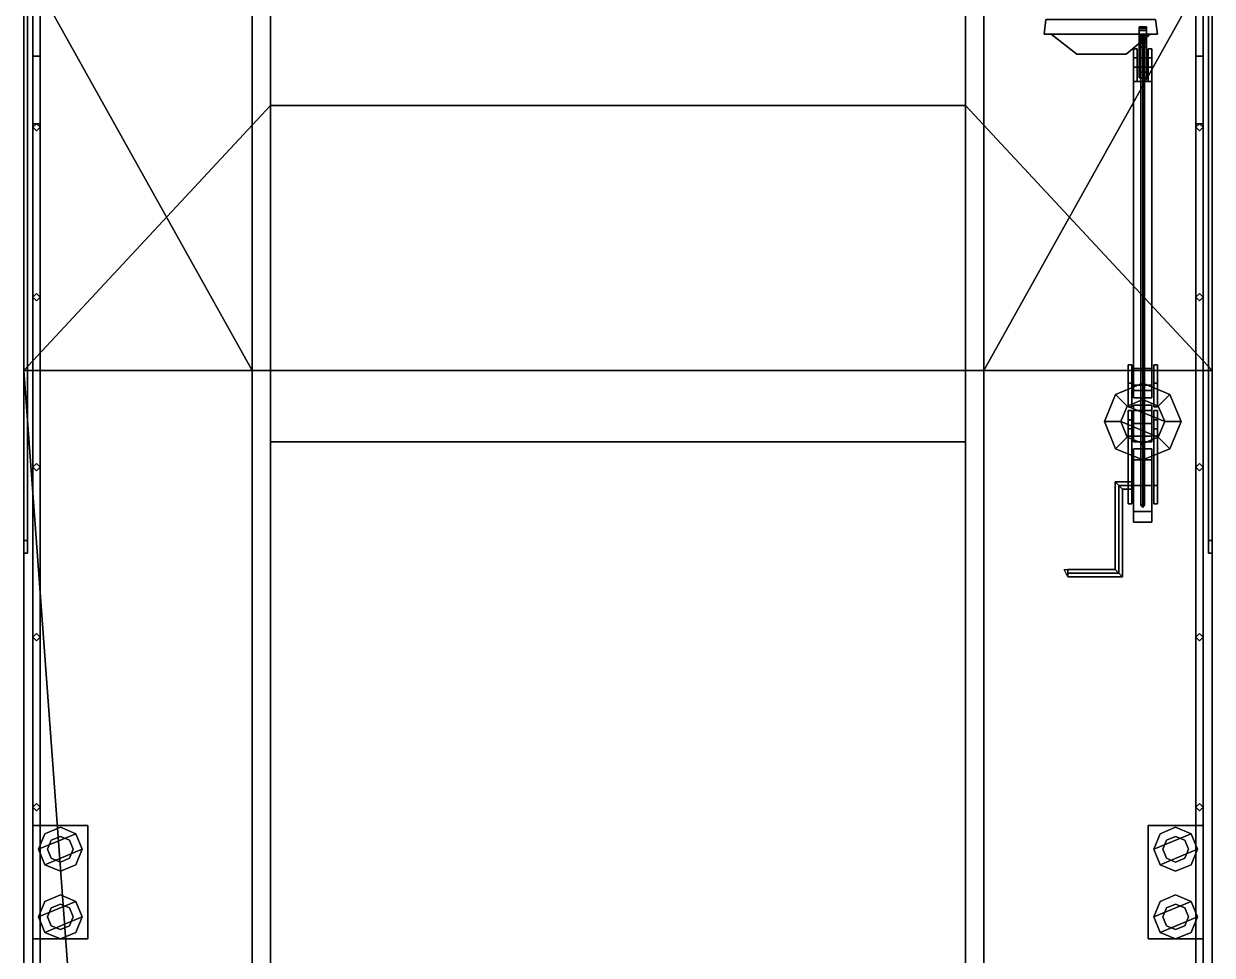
# Model space of a CAD drawing. Header units: millimetres. Extents: x -3.3 to 3.3, y -23.5 to 37.3.
# Drawn here: x -3.25 to 3.25, y 15.81 to 20.91 of the extents above; entities that cross this region are included whole.
import ezdxf

# ---------------------------------------------------------------- set-up
doc = ezdxf.new("R2010")
doc.units = ezdxf.units.MM
doc.layers.add('railings', color=6, linetype='Continuous')
doc.layers.add('ramp', color=3, linetype='Continuous')

msp = doc.modelspace()

# ---------------------------------------------------------------- linework, layer by layer
for points in [[(-2.8621, 23.36, 2.17), (-3.25, 21.25, 2.17), (-2, 19.01, 2.17), (-2, 23.48, 2.17)], [(2, 23.48, 2.17), (2, 19.01, 2.17), (3.25, 21.25, 2.17), (2.8621, 23.36, 2.17)], [(-3.25, 21.25, 0.49), (-3.25, 19.01), (-3.25, 19.01, 2.17), (-3.25, 21.25, 2.17)], [(-1.9, 21.25, 0.49), (-1.9, 20.46, 0.3172), (-3.25, 19.01), (-3.25, 21.25, 0.49)], [(-3.25, 21.25, 2.17), (-3.25, 19.01, 2.17), (-2, 19.01, 2.17)], [(-3.25, 21.25, 2.17), (-3.25, 18.01, 2.17), (-3.25, 18.01, 2.3), (-3.25, 21.25, 2.59)], [(-3.25, 21.25, 2.59), (-3.25, 18.01, 2.3), (-3.25, 18.08, 2.38), (-3.25, 21.25, 2.59)], [(-3.25, 21.25, 2.59), (-3.25, 18.08, 2.38), (-3.23, 18.08, 2.38), (-3.23, 21.25, 2.59)], [(-3.23, 18.01, 2.3), (-3.23, 18.01, 2.17), (-3.23, 21.25, 2.17), (-3.23, 21.25, 2.59)], [(-3.23, 18.08, 2.38), (-3.23, 18.01, 2.3), (-3.23, 21.25, 2.59)], [(3.25, 21.25, 0.49), (3.25, 19.01), (1.9, 20.46, 0.3172), (1.9, 21.25, 0.49)], [(2, 19.01, 2.17), (2, 19.01, 2.17), (3.25, 19.01, 2.17), (3.25, 21.25, 2.17)], [(3.23, 21.25, 2.59), (3.23, 18.01, 2.3), (3.23, 18.08, 2.38), (3.23, 21.25, 2.59)], [(3.23, 21.25, 2.59), (3.23, 18.08, 2.38), (3.25, 18.08, 2.38), (3.25, 21.25, 2.59)], [(3.23, 21.25, 2.17), (3.23, 18.01, 2.17), (3.23, 18.01, 2.3), (3.23, 21.25, 2.59)], [(3.25, 19.01, 2.17), (3.25, 19.01), (3.25, 21.25, 0.49), (3.25, 21.25, 2.17)], [(3.25, 18.08, 2.38), (3.25, 18.01, 2.3), (3.25, 21.25, 2.59)], [(3.25, 18.01, 2.3), (3.25, 18.01, 2.17), (3.25, 21.25, 2.17), (3.25, 21.25, 2.59)], [(2.34, 20.93, 2.17), (2.33, 20.85, 2.17), (2.33, 20.85, 2.27), (2.34, 20.93, 2.27)], [(2.94, 20.93, 2.17), (2.95, 20.85, 2.17), (2.33, 20.85, 2.17), (2.34, 20.93, 2.17)], [(2.33, 20.85, 2.27), (2.95, 20.85, 2.27), (2.94, 20.93, 2.27), (2.34, 20.93, 2.27)], [(2.94, 20.93, 2.27), (2.95, 20.85, 2.27), (2.95, 20.85, 2.17), (2.94, 20.93, 2.17)], [(2.85, 20.88, 3.42), (2.85, 20.89, 3.41), (2.85, 20.85, 3.36), (2.85, 20.84, 3.39)], [(2.85, 20.85, 3.36), (2.85, 20.89, 3.41), (2.89, 20.89, 3.41), (2.89, 20.85, 3.36)], [(2.89, 20.88, 3.42), (2.89, 20.89, 3.41), (2.85, 20.89, 3.41), (2.85, 20.88, 3.42)], [(2.89, 20.84, 3.39), (2.89, 20.88, 3.42), (2.85, 20.88, 3.42), (2.85, 20.84, 3.39)], [(2.85, 20.81, 3.44), (2.85, 20.78, 3.44), (2.85, 20.81, 3.49), (2.85, 20.87, 3.49)], [(2.89, 20.87, 3.49), (2.89, 20.81, 3.44), (2.85, 20.81, 3.44), (2.85, 20.87, 3.49)], [(2.85, 20.87, 3.54), (2.85, 20.81, 3.54), (2.89, 20.81, 3.54), (2.89, 20.87, 3.54)], [(2.89, 20.87, 3.54), (2.89, 20.87, 3.49), (2.85, 20.87, 3.49), (2.85, 20.87, 3.54)], [(2.85, 20.87, 3.49), (2.85, 20.81, 3.49), (2.85, 20.81, 3.54), (2.85, 20.87, 3.54)], [(2.89, 20.85, 3.36), (2.89, 20.89, 3.41), (2.89, 20.88, 3.42), (2.89, 20.84, 3.39)], [(2.89, 20.81, 3.49), (2.89, 20.78, 3.44), (2.89, 20.81, 3.44), (2.89, 20.87, 3.49)], [(2.89, 20.81, 3.54), (2.89, 20.81, 3.49), (2.89, 20.87, 3.49), (2.89, 20.87, 3.54)], [(2.33, 20.85, 2.17), (2.37, 20.85, 2.17), (2.37, 20.85, 2.27), (2.33, 20.85, 2.27)], [(2.37, 20.85, 2.17), (2.51, 20.74, 2.17), (2.51, 20.74, 2.27), (2.37, 20.85, 2.27)], [(2.91, 20.85, 2.17), (2.78, 20.74, 2.17), (2.51, 20.74, 2.17), (2.37, 20.85, 2.17)], [(2.51, 20.74, 2.27), (2.78, 20.74, 2.27), (2.91, 20.85, 2.27), (2.37, 20.85, 2.27)], [(2.91, 20.85, 2.27), (2.78, 20.74, 2.27), (2.78, 20.74, 2.17), (2.91, 20.85, 2.17)], [(2.85, 20.84, 3.39), (2.85, 20.85, 3.36), (2.85, 20.81, 3.36), (2.85, 20.82, 3.39)], [(2.85, 20.81, 3.36), (2.85, 20.85, 3.36), (2.89, 20.85, 3.36), (2.89, 20.81, 3.36)], [(2.89, 20.82, 3.39), (2.89, 20.84, 3.39), (2.85, 20.84, 3.39), (2.85, 20.82, 3.39)], [(2.85, 20.83, 4.46), (2.85, 20.6422, 4.3822), (2.85, 20.61, 4.46), (2.85, 20.7978, 4.5378)], [(2.85, 20.7978, 4.3822), (2.85, 20.72, 4.35), (2.85, 20.6422, 4.3822), (2.85, 20.83, 4.46)], [(2.89, 20.83, 4.46), (2.89, 20.7978, 4.3822), (2.85, 20.7978, 4.3822), (2.85, 20.83, 4.46)], [(2.89, 20.7978, 4.5378), (2.89, 20.83, 4.46), (2.85, 20.83, 4.46), (2.85, 20.7978, 4.5378)], [(2.85, 20.82, 3.39), (2.85, 20.81, 3.36), (2.85, 20.78, 3.4), (2.85, 20.81, 3.4)], [(2.89, 20.81, 3.4), (2.89, 20.82, 3.39), (2.85, 20.82, 3.39), (2.85, 20.81, 3.4)], [(2.85, 20.78, 3.4), (2.85, 20.81, 3.36), (2.89, 20.81, 3.36), (2.89, 20.78, 3.4)], [(2.89, 20.81, 3.44), (2.89, 20.81, 3.4), (2.85, 20.81, 3.4), (2.85, 20.81, 3.44)], [(2.85, 20.81, 3.4), (2.85, 20.78, 3.4), (2.85, 20.78, 3.44), (2.85, 20.81, 3.44)], [(2.85, 20.81, 3.49), (2.85, 20.78, 3.44), (2.89, 20.78, 3.44), (2.89, 20.81, 3.49)], [(2.85, 20.81, 3.54), (2.85, 20.81, 3.49), (2.89, 20.81, 3.49), (2.89, 20.81, 3.54)], [(2.86, 20.84, 4.46), (2.87, 20.85, 4.46), (2.87, 20.85, 3.54), (2.86, 20.84, 3.54)], [(2.86, 20.8, 4.55), (2.87, 20.8, 4.56), (2.87, 20.85, 4.46), (2.86, 20.84, 4.46)], [(2.87, 20.83, 4.46), (2.86, 20.84, 4.46), (2.86, 20.84, 3.54), (2.87, 20.83, 3.54)], [(2.87, 20.8, 4.54), (2.86, 20.8, 4.55), (2.86, 20.84, 4.46), (2.87, 20.83, 4.46)], [(2.86, 20.72, 4.58), (2.87, 20.72, 4.59), (2.87, 20.8, 4.56), (2.86, 20.8, 4.55)], [(2.87, 20.72, 4.57), (2.86, 20.72, 4.58), (2.86, 20.8, 4.55), (2.87, 20.8, 4.54)], [(2.87, 20.85, 4.46), (2.88, 20.84, 4.46), (2.88, 20.84, 3.54), (2.87, 20.85, 3.54)], [(2.87, 20.8, 4.56), (2.88, 20.8, 4.55), (2.88, 20.84, 4.46), (2.87, 20.85, 4.46)], [(2.88, 20.84, 4.46), (2.87, 20.83, 4.46), (2.87, 20.83, 3.54), (2.88, 20.84, 3.54)], [(2.88, 20.8, 4.55), (2.87, 20.8, 4.54), (2.87, 20.83, 4.46), (2.88, 20.84, 4.46)], [(2.87, 20.72, 4.59), (2.88, 20.72, 4.58), (2.88, 20.8, 4.55), (2.87, 20.8, 4.56)], [(2.88, 20.72, 4.58), (2.87, 20.72, 4.57), (2.87, 20.8, 4.54), (2.88, 20.8, 4.55)], [(2.89, 20.81, 3.36), (2.89, 20.85, 3.36), (2.89, 20.84, 3.39), (2.89, 20.82, 3.39)], [(2.89, 20.61, 4.46), (2.89, 20.7978, 4.3822), (2.89, 20.83, 4.46), (2.89, 20.6422, 4.5378)], [(2.89, 20.6422, 4.5378), (2.89, 20.83, 4.46), (2.89, 20.7978, 4.5378), (2.89, 20.72, 4.57)], [(2.89, 20.78, 3.4), (2.89, 20.81, 3.36), (2.89, 20.82, 3.39), (2.89, 20.81, 3.4)], [(2.89, 20.78, 3.44), (2.89, 20.78, 3.4), (2.89, 20.81, 3.4), (2.89, 20.81, 3.44)], [(2.91, 20.85, 2.17), (2.95, 20.85, 2.17), (2.95, 20.85, 2.27), (2.91, 20.85, 2.27)], [(2.51, 20.74, 2.17), (2.78, 20.74, 2.17), (2.78, 20.74, 2.27), (2.51, 20.74, 2.27)], [(2.84, 20.77, 4.47), (2.84, 20.67, 4.31), (2.82, 20.67, 4.31), (2.82, 20.77, 4.47)], [(2.84, 20.72, 4.52), (2.84, 20.77, 4.47), (2.82, 20.77, 4.47), (2.82, 20.72, 4.52)], [(2.82, 20.77, 4.47), (2.82, 20.67, 4.31), (2.82, 20.59, 4.42), (2.82, 20.72, 4.52)], [(2.84, 20.59, 4.42), (2.84, 20.67, 4.31), (2.84, 20.77, 4.47), (2.84, 20.72, 4.52)], [(2.85, 20.7978, 4.5378), (2.85, 20.61, 4.46), (2.85, 20.6422, 4.5378), (2.85, 20.72, 4.57)], [(2.89, 20.7978, 4.3822), (2.89, 20.72, 4.35), (2.85, 20.72, 4.35), (2.85, 20.7978, 4.3822)], [(2.89, 20.72, 4.57), (2.89, 20.7978, 4.5378), (2.85, 20.7978, 4.5378), (2.85, 20.72, 4.57)], [(2.85, 20.78, 3.44), (2.85, 20.78, 3.4), (2.89, 20.78, 3.4), (2.89, 20.78, 3.44)], [(2.89, 20.6422, 4.3822), (2.89, 20.72, 4.35), (2.89, 20.7978, 4.3822), (2.89, 20.61, 4.46)], [(2.9, 20.77, 4.47), (2.9, 20.67, 4.31), (2.9, 20.59, 4.42), (2.9, 20.72, 4.52)], [(2.92, 20.72, 4.52), (2.92, 20.77, 4.47), (2.9, 20.77, 4.47), (2.9, 20.72, 4.52)], [(2.92, 20.77, 4.47), (2.92, 20.67, 4.31), (2.9, 20.67, 4.31), (2.9, 20.77, 4.47)], [(2.92, 20.59, 4.42), (2.92, 20.67, 4.31), (2.92, 20.77, 4.47), (2.92, 20.72, 4.52)], [(2.82, 20.72, 4.52), (2.82, 20.59, 4.42), (2.84, 20.59, 4.42), (2.84, 20.72, 4.52)], [(2.92, 20.67, 4.31), (2.92, 19.02, 2.65), (2.82, 19.02, 2.65), (2.82, 20.67, 4.31)], [(2.82, 20.67, 4.31), (2.82, 19.02, 2.65), (2.82, 18.9, 2.79), (2.82, 20.59, 4.42)], [(2.9, 20.59, 4.42), (2.9, 20.67, 4.31), (2.84, 20.67, 4.31), (2.84, 20.59, 4.42)], [(2.89, 20.72, 4.35), (2.89, 20.6422, 4.3822), (2.85, 20.6422, 4.3822), (2.85, 20.72, 4.35)], [(2.89, 20.6422, 4.5378), (2.89, 20.72, 4.57), (2.85, 20.72, 4.57), (2.85, 20.6422, 4.5378)], [(2.86, 18.72, 3.96), (2.87, 18.72, 3.97), (2.87, 20.72, 4.59), (2.86, 20.72, 4.58)], [(2.87, 18.72, 3.95), (2.86, 18.72, 3.96), (2.86, 20.72, 4.58), (2.87, 20.72, 4.57)], [(2.87, 18.72, 3.97), (2.88, 18.72, 3.96), (2.88, 20.72, 4.58), (2.87, 20.72, 4.59)], [(2.88, 18.72, 3.96), (2.87, 18.72, 3.95), (2.87, 20.72, 4.57), (2.88, 20.72, 4.58)], [(2.9, 20.72, 4.52), (2.9, 20.59, 4.42), (2.92, 20.59, 4.42), (2.92, 20.72, 4.52)], [(2.92, 18.9, 2.79), (2.92, 19.02, 2.65), (2.92, 20.67, 4.31), (2.92, 20.59, 4.42)], [(2.89, 20.6422, 4.3822), (2.89, 20.61, 4.46), (2.85, 20.61, 4.46), (2.85, 20.6422, 4.3822)], [(2.89, 20.61, 4.46), (2.89, 20.6422, 4.5378), (2.85, 20.6422, 4.5378), (2.85, 20.61, 4.46)], [(2.82, 20.59, 4.42), (2.82, 18.9, 2.79), (2.92, 18.9, 2.79), (2.92, 20.59, 4.42)], [(1.9, 20.46, 0.3172), (3.25, 19.01), (-3.25, 19.01), (-1.9, 20.46, 0.3172)], [(-3.25, 10.1, -1.68), (-3.25, -15.78, -1.68), (-3.25, -23.47), (-3.25, 19.01)], [(3.25, 19.01), (3.25, 15.29, -0.84), (-3.25, 15.29, -0.84), (-3.25, 19.01)], [(-3.25, 15.29, -0.84), (-3.25, 10.1, -1.68), (-3.25, 19.01)], [(-3.25, 19.01), (-3.25, 10.1), (-3.25, 10.1, 2.17), (-3.25, 19.01, 2.17)], [(-3.25, 19.01, 2.17), (-3.25, 10.1, 2.17), (-2.62, 10.1, 2.17), (-2.62, 10.46, 2.17)], [(-3.25, 19.01, 2.17), (-2.62, 10.46, 2.17), (-2, 10.46, 2.17), (-2, 19.01, 2.17)], [(2, 19.01, 2.17), (2, 10.1, 2.17), (3.25, 10.1, 2.17), (3.25, 19.01, 2.17)], [(2.79, 18.94, 2.64), (2.79, 18.94, 2.85), (2.79, 19.04, 2.78), (2.79, 19.04, 2.69)], [(2.79, 19.04, 2.69), (2.79, 19.04, 2.78), (2.81, 19.04, 2.78), (2.81, 19.04, 2.69)], [(2.81, 19.04, 2.69), (2.81, 18.94, 2.64), (2.79, 18.94, 2.64), (2.79, 19.04, 2.69)], [(2.79, 19.04, 2.78), (2.79, 18.94, 2.85), (2.81, 18.94, 2.85), (2.81, 19.04, 2.78)], [(2.81, 19.04, 2.78), (2.81, 18.94, 2.85), (2.81, 18.94, 2.64), (2.81, 19.04, 2.69)], [(2.82, 19.02, 2.65), (2.82, 18.93, 2.63), (2.82, 18.86, 2.73), (2.82, 18.9, 2.79)], [(2.92, 19.02, 2.65), (2.92, 18.93, 2.63), (2.82, 18.93, 2.63), (2.82, 19.02, 2.65)], [(2.92, 18.86, 2.73), (2.92, 18.93, 2.63), (2.92, 19.02, 2.65), (2.92, 18.9, 2.79)], [(2.93, 18.94, 2.64), (2.93, 18.94, 2.85), (2.93, 19.04, 2.78), (2.93, 19.04, 2.69)], [(2.93, 19.04, 2.69), (2.93, 19.04, 2.78), (2.95, 19.04, 2.78), (2.95, 19.04, 2.69)], [(2.95, 19.04, 2.69), (2.95, 18.94, 2.64), (2.93, 18.94, 2.64), (2.93, 19.04, 2.69)], [(2.93, 19.04, 2.78), (2.93, 18.94, 2.85), (2.95, 18.94, 2.85), (2.95, 19.04, 2.78)], [(2.95, 19.04, 2.78), (2.95, 18.94, 2.85), (2.95, 18.94, 2.64), (2.95, 19.04, 2.69)], [(3.25, -23.47), (3.25, -15.78, -1.68), (3.25, 10.1, -1.68), (3.25, 19.01)], [(3.25, 19.01), (3.25, 10.1, -1.68), (3.25, 15.29, -0.84), (3.25, 19.01)], [(3.25, 10.1, 2.17), (3.25, 10.1), (3.25, 19.01), (3.25, 19.01, 2.17)], [(2.87, 18.94, 2.27), (2.7215, 18.8785, 2.27), (2.7851, 18.8149, 2.27), (2.87, 18.85, 2.27)], [(2.87, 18.94, 2.17), (2.7215, 18.8785, 2.17), (2.7215, 18.8785, 2.27), (2.87, 18.94, 2.27)], [(2.79, 18.81, 2.64), (2.79, 18.81, 2.85), (2.79, 18.94, 2.85), (2.79, 18.94, 2.64)], [(2.81, 18.94, 2.64), (2.81, 18.81, 2.64), (2.79, 18.81, 2.64), (2.79, 18.94, 2.64)], [(2.79, 18.94, 2.85), (2.79, 18.81, 2.85), (2.81, 18.81, 2.85), (2.81, 18.94, 2.85)], [(2.81, 18.94, 2.85), (2.81, 18.81, 2.85), (2.81, 18.81, 2.64), (2.81, 18.94, 2.64)], [(2.82, 18.86, 2.73), (2.82, 18.93, 2.63), (2.92, 18.93, 2.63), (2.92, 18.86, 2.73)], [(3.0185, 18.8785, 2.27), (2.87, 18.94, 2.27), (2.87, 18.85, 2.27), (2.9549, 18.8149, 2.27)], [(3.0185, 18.8785, 2.17), (2.87, 18.94, 2.17), (2.87, 18.94, 2.27), (3.0185, 18.8785, 2.27)], [(2.93, 18.81, 2.64), (2.93, 18.81, 2.85), (2.93, 18.94, 2.85), (2.93, 18.94, 2.64)], [(2.95, 18.94, 2.64), (2.95, 18.81, 2.64), (2.93, 18.81, 2.64), (2.93, 18.94, 2.64)], [(2.93, 18.94, 2.85), (2.93, 18.81, 2.85), (2.95, 18.81, 2.85), (2.95, 18.94, 2.85)], [(2.95, 18.94, 2.85), (2.95, 18.81, 2.85), (2.95, 18.81, 2.64), (2.95, 18.94, 2.64)], [(2.7215, 18.8785, 2.27), (2.66, 18.73, 2.27), (2.75, 18.73, 2.27), (2.7851, 18.8149, 2.27)], [(2.7215, 18.8785, 2.17), (2.66, 18.73, 2.17), (2.66, 18.73, 2.27), (2.7215, 18.8785, 2.27)], [(2.87, 18.85, 2.27), (2.7851, 18.8149, 2.27), (2.7851, 18.8149, 3.65), (2.87, 18.85, 3.65)], [(2.7851, 18.8149, 3.65), (2.99, 18.73, 3.65), (2.9549, 18.8149, 3.65), (2.87, 18.85, 3.65)], [(2.82, 18.9, 2.79), (2.82, 18.86, 2.73), (2.92, 18.86, 2.73), (2.92, 18.9, 2.79)], [(2.9549, 18.8149, 2.27), (2.87, 18.85, 2.27), (2.87, 18.85, 3.65), (2.9549, 18.8149, 3.65)], [(3.08, 18.73, 2.27), (3.0185, 18.8785, 2.27), (2.9549, 18.8149, 2.27), (2.99, 18.73, 2.27)], [(3.08, 18.73, 2.17), (3.0185, 18.8785, 2.17), (3.0185, 18.8785, 2.27), (3.08, 18.73, 2.27)], [(2.7851, 18.8149, 2.27), (2.75, 18.73, 2.27), (2.75, 18.73, 3.65), (2.7851, 18.8149, 3.65)], [(2.75, 18.73, 3.65), (2.9549, 18.6451, 3.65), (2.99, 18.73, 3.65), (2.7851, 18.8149, 3.65)], [(2.81, 18.74, 3.88), (2.81, 18.79, 3.78), (2.79, 18.79, 3.78), (2.79, 18.74, 3.88)], [(2.79, 18.79, 3.78), (2.79, 18.65, 3.78), (2.79, 18.69, 3.88), (2.79, 18.74, 3.88)], [(2.79, 18.79, 3.65), (2.79, 18.65, 3.65), (2.79, 18.65, 3.78), (2.79, 18.79, 3.78)], [(2.81, 18.79, 3.78), (2.81, 18.79, 3.65), (2.79, 18.79, 3.65), (2.79, 18.79, 3.78)], [(2.81, 18.69, 3.88), (2.81, 18.65, 3.78), (2.81, 18.79, 3.78), (2.81, 18.74, 3.88)], [(2.81, 18.65, 3.78), (2.81, 18.65, 3.65), (2.81, 18.79, 3.65), (2.81, 18.79, 3.78)], [(2.82, 18.82, 3.85), (2.82, 18.6493, 3.7793), (2.82, 18.62, 3.85), (2.82, 18.7907, 3.9207)], [(2.82, 18.7907, 3.7793), (2.82, 18.72, 3.75), (2.82, 18.6493, 3.7793), (2.82, 18.82, 3.85)], [(2.92, 18.82, 3.85), (2.92, 18.7907, 3.7793), (2.82, 18.7907, 3.7793), (2.82, 18.82, 3.85)], [(2.92, 18.7907, 3.9207), (2.92, 18.82, 3.85), (2.82, 18.82, 3.85), (2.82, 18.7907, 3.9207)], [(2.82, 18.7907, 3.9207), (2.82, 18.62, 3.85), (2.82, 18.6493, 3.9207), (2.82, 18.72, 3.95)], [(2.92, 18.7907, 3.7793), (2.92, 18.72, 3.75), (2.82, 18.72, 3.75), (2.82, 18.7907, 3.7793)], [(2.92, 18.72, 3.95), (2.92, 18.7907, 3.9207), (2.82, 18.7907, 3.9207), (2.82, 18.72, 3.95)], [(2.92, 18.62, 3.85), (2.92, 18.7907, 3.7793), (2.92, 18.82, 3.85), (2.92, 18.6493, 3.9207)], [(2.92, 18.6493, 3.9207), (2.92, 18.82, 3.85), (2.92, 18.7907, 3.9207), (2.92, 18.72, 3.95)], [(2.92, 18.6493, 3.7793), (2.92, 18.72, 3.75), (2.92, 18.7907, 3.7793), (2.92, 18.62, 3.85)], [(2.95, 18.74, 3.88), (2.95, 18.79, 3.78), (2.93, 18.79, 3.78), (2.93, 18.74, 3.88)], [(2.93, 18.79, 3.78), (2.93, 18.65, 3.78), (2.93, 18.69, 3.88), (2.93, 18.74, 3.88)], [(2.95, 18.79, 3.78), (2.95, 18.79, 3.65), (2.93, 18.79, 3.65), (2.93, 18.79, 3.78)], [(2.93, 18.79, 3.65), (2.93, 18.65, 3.65), (2.93, 18.65, 3.78), (2.93, 18.79, 3.78)], [(2.95, 18.69, 3.88), (2.95, 18.65, 3.78), (2.95, 18.79, 3.78), (2.95, 18.74, 3.88)], [(2.95, 18.65, 3.78), (2.95, 18.65, 3.65), (2.95, 18.79, 3.65), (2.95, 18.79, 3.78)], [(2.99, 18.73, 2.27), (2.9549, 18.8149, 2.27), (2.9549, 18.8149, 3.65), (2.99, 18.73, 3.65)], [(2.66, 18.73, 2.27), (2.7215, 18.5815, 2.27), (2.7851, 18.6451, 2.27), (2.75, 18.73, 2.27)], [(2.66, 18.73, 2.17), (2.7215, 18.5815, 2.17), (2.7215, 18.5815, 2.27), (2.66, 18.73, 2.27)], [(2.75, 18.73, 2.27), (2.7851, 18.6451, 2.27), (2.7851, 18.6451, 3.65), (2.75, 18.73, 3.65)], [(2.7851, 18.6451, 3.65), (2.87, 18.61, 3.65), (2.9549, 18.6451, 3.65), (2.75, 18.73, 3.65)], [(2.79, 18.74, 3.88), (2.79, 18.69, 3.88), (2.81, 18.69, 3.88), (2.81, 18.74, 3.88)], [(2.92, 18.72, 3.75), (2.92, 18.6493, 3.7793), (2.82, 18.6493, 3.7793), (2.82, 18.72, 3.75)], [(2.92, 18.6493, 3.9207), (2.92, 18.72, 3.95), (2.82, 18.72, 3.95), (2.82, 18.6493, 3.9207)], [(2.86, 18.65, 3.93), (2.87, 18.65, 3.94), (2.87, 18.72, 3.97), (2.86, 18.72, 3.96)], [(2.87, 18.65, 3.92), (2.86, 18.65, 3.93), (2.86, 18.72, 3.96), (2.87, 18.72, 3.95)], [(2.87, 18.65, 3.94), (2.88, 18.65, 3.93), (2.88, 18.72, 3.96), (2.87, 18.72, 3.97)], [(2.88, 18.65, 3.93), (2.87, 18.65, 3.92), (2.87, 18.72, 3.95), (2.88, 18.72, 3.96)], [(2.93, 18.74, 3.88), (2.93, 18.69, 3.88), (2.95, 18.69, 3.88), (2.95, 18.74, 3.88)], [(2.9549, 18.6451, 2.27), (2.99, 18.73, 2.27), (2.99, 18.73, 3.65), (2.9549, 18.6451, 3.65)], [(3.0185, 18.5815, 2.27), (3.08, 18.73, 2.27), (2.99, 18.73, 2.27), (2.9549, 18.6451, 2.27)], [(3.0185, 18.5815, 2.17), (3.08, 18.73, 2.17), (3.08, 18.73, 2.27), (3.0185, 18.5815, 2.27)], [(2.79, 18.69, 3.88), (2.79, 18.65, 3.78), (2.81, 18.65, 3.78), (2.81, 18.69, 3.88)], [(2.93, 18.69, 3.88), (2.93, 18.65, 3.78), (2.95, 18.65, 3.78), (2.95, 18.69, 3.88)], [(2.7215, 18.5815, 2.27), (2.87, 18.52, 2.27), (2.87, 18.61, 2.27), (2.7851, 18.6451, 2.27)], [(2.7851, 18.6451, 2.27), (2.87, 18.61, 2.27), (2.87, 18.61, 3.65), (2.7851, 18.6451, 3.65)], [(2.79, 18.38, 2.79), (2.79, 18.65, 2.74), (2.81, 18.65, 2.74), (2.81, 18.38, 2.79)], [(2.81, 18.38, 3.02), (2.81, 18.65, 3.02), (2.79, 18.65, 3.02), (2.79, 18.38, 3.02)], [(2.79, 18.65, 3.02), (2.79, 18.65, 2.74), (2.79, 18.38, 2.79), (2.79, 18.38, 3.02)], [(2.79, 18.65, 3.78), (2.79, 18.65, 3.65), (2.81, 18.65, 3.65), (2.81, 18.65, 3.78)], [(2.81, 18.38, 2.79), (2.81, 18.65, 2.74), (2.81, 18.65, 3.02), (2.81, 18.38, 3.02)], [(2.92, 18.6493, 3.7793), (2.92, 18.62, 3.85), (2.82, 18.62, 3.85), (2.82, 18.6493, 3.7793)], [(2.92, 18.62, 3.85), (2.92, 18.6493, 3.9207), (2.82, 18.6493, 3.9207), (2.82, 18.62, 3.85)], [(2.86, 18.61, 3.85), (2.87, 18.6, 3.85), (2.87, 18.65, 3.94), (2.86, 18.65, 3.93)], [(2.87, 18.62, 3.85), (2.86, 18.61, 3.85), (2.86, 18.65, 3.93), (2.87, 18.65, 3.92)], [(2.87, 18.28, 3.04), (2.86, 18.27, 3.04), (2.86, 18.61, 3.85), (2.87, 18.62, 3.85)], [(2.86, 18.27, 3.04), (2.87, 18.26, 3.04), (2.87, 18.6, 3.85), (2.86, 18.61, 3.85)], [(2.87, 18.6, 3.85), (2.88, 18.61, 3.85), (2.88, 18.65, 3.93), (2.87, 18.65, 3.94)], [(2.88, 18.61, 3.85), (2.87, 18.62, 3.85), (2.87, 18.65, 3.92), (2.88, 18.65, 3.93)], [(2.87, 18.61, 2.27), (2.9549, 18.6451, 2.27), (2.9549, 18.6451, 3.65), (2.87, 18.61, 3.65)], [(2.87, 18.52, 2.27), (3.0185, 18.5815, 2.27), (2.9549, 18.6451, 2.27), (2.87, 18.61, 2.27)], [(2.88, 18.27, 3.04), (2.87, 18.28, 3.04), (2.87, 18.62, 3.85), (2.88, 18.61, 3.85)], [(2.87, 18.26, 3.04), (2.88, 18.27, 3.04), (2.88, 18.61, 3.85), (2.87, 18.6, 3.85)], [(2.93, 18.65, 3.02), (2.93, 18.65, 2.74), (2.93, 18.38, 2.79), (2.93, 18.38, 3.02)], [(2.93, 18.38, 2.79), (2.93, 18.65, 2.74), (2.95, 18.65, 2.74), (2.95, 18.38, 2.79)], [(2.95, 18.38, 3.02), (2.95, 18.65, 3.02), (2.93, 18.65, 3.02), (2.93, 18.38, 3.02)], [(2.93, 18.65, 3.78), (2.93, 18.65, 3.65), (2.95, 18.65, 3.65), (2.95, 18.65, 3.78)], [(2.95, 18.38, 2.79), (2.95, 18.65, 2.74), (2.95, 18.65, 3.02), (2.95, 18.38, 3.02)], [(2.7215, 18.5815, 2.17), (2.87, 18.52, 2.17), (2.87, 18.52, 2.27), (2.7215, 18.5815, 2.27)], [(2.82, 18.58, 2.91), (2.82, 18.2386, 2.7686), (2.82, 18.18, 2.91), (2.82, 18.5214, 3.0514)], [(2.82, 18.5214, 2.7686), (2.82, 18.38, 2.71), (2.82, 18.2386, 2.7686), (2.82, 18.58, 2.91)], [(2.92, 18.58, 2.91), (2.92, 18.5214, 2.7686), (2.82, 18.5214, 2.7686), (2.82, 18.58, 2.91)], [(2.92, 18.5214, 3.0514), (2.92, 18.58, 2.91), (2.82, 18.58, 2.91), (2.82, 18.5214, 3.0514)], [(2.87, 18.52, 2.17), (3.0185, 18.5815, 2.17), (3.0185, 18.5815, 2.27), (2.87, 18.52, 2.27)], [(2.92, 18.18, 2.91), (2.92, 18.5214, 2.7686), (2.92, 18.58, 2.91), (2.92, 18.2386, 3.0514)], [(2.92, 18.2386, 3.0514), (2.92, 18.58, 2.91), (2.92, 18.5214, 3.0514), (2.92, 18.38, 3.11)], [(2.82, 18.5214, 3.0514), (2.82, 18.18, 2.91), (2.82, 18.2386, 3.0514), (2.82, 18.38, 3.11)], [(2.92, 18.5214, 2.7686), (2.92, 18.38, 2.71), (2.82, 18.38, 2.71), (2.82, 18.5214, 2.7686)], [(2.92, 18.38, 3.11), (2.92, 18.5214, 3.0514), (2.82, 18.5214, 3.0514), (2.82, 18.38, 3.11)], [(2.92, 18.2386, 2.7686), (2.92, 18.38, 2.71), (2.92, 18.5214, 2.7686), (2.92, 18.18, 2.91)], [(2.82, 18.4, 2.91), (2.82, 18.38, 2.89), (2.74, 18.38, 2.89), (2.72, 18.4, 2.91)], [(2.82, 18.38, 2.93), (2.82, 18.4, 2.91), (2.72, 18.4, 2.91), (2.74, 18.38, 2.93)], [(2.72, 18.4, 2.91), (2.74, 18.38, 2.89), (2.74, 17.9, 2.89), (2.72, 17.92, 2.91)], [(2.74, 18.38, 2.93), (2.72, 18.4, 2.91), (2.72, 17.92, 2.91), (2.74, 17.9, 2.93)], [(2.82, 18.38, 2.89), (2.82, 18.36, 2.91), (2.76, 18.36, 2.91), (2.74, 18.38, 2.89)], [(2.82, 18.36, 2.91), (2.82, 18.38, 2.93), (2.74, 18.38, 2.93), (2.76, 18.36, 2.91)], [(2.74, 18.38, 2.89), (2.76, 18.36, 2.91), (2.76, 17.88, 2.91), (2.74, 17.9, 2.89)], [(2.76, 18.36, 2.91), (2.74, 18.38, 2.93), (2.74, 17.9, 2.93), (2.76, 17.88, 2.91)], [(2.79, 18.28, 2.86), (2.79, 18.38, 2.79), (2.81, 18.38, 2.79), (2.81, 18.28, 2.86)], [(2.79, 18.38, 3.02), (2.79, 18.38, 2.79), (2.79, 18.28, 2.86), (2.79, 18.28, 2.97)], [(2.81, 18.28, 2.97), (2.81, 18.38, 3.02), (2.79, 18.38, 3.02), (2.79, 18.28, 2.97)], [(2.81, 18.28, 2.86), (2.81, 18.38, 2.79), (2.81, 18.38, 3.02), (2.81, 18.28, 2.97)], [(2.92, 18.38, 2.71), (2.92, 18.2386, 2.7686), (2.82, 18.2386, 2.7686), (2.82, 18.38, 2.71)], [(2.92, 18.2386, 3.0514), (2.92, 18.38, 3.11), (2.82, 18.38, 3.11), (2.82, 18.2386, 3.0514)], [(2.93, 18.28, 2.86), (2.93, 18.38, 2.79), (2.95, 18.38, 2.79), (2.95, 18.28, 2.86)], [(2.93, 18.38, 3.02), (2.93, 18.38, 2.79), (2.93, 18.28, 2.86), (2.93, 18.28, 2.97)], [(2.95, 18.28, 2.97), (2.95, 18.38, 3.02), (2.93, 18.38, 3.02), (2.93, 18.28, 2.97)], [(2.95, 18.28, 2.86), (2.95, 18.38, 2.79), (2.95, 18.38, 3.02), (2.95, 18.28, 2.97)], [(2.79, 18.28, 2.97), (2.79, 18.28, 2.86), (2.81, 18.28, 2.86), (2.81, 18.28, 2.97)], [(2.93, 18.28, 2.97), (2.93, 18.28, 2.86), (2.95, 18.28, 2.86), (2.95, 18.28, 2.97)], [(2.92, 18.2386, 2.7686), (2.92, 18.18, 2.91), (2.82, 18.18, 2.91), (2.82, 18.2386, 2.7686)], [(2.92, 18.18, 2.91), (2.92, 18.2386, 3.0514), (2.82, 18.2386, 3.0514), (2.82, 18.18, 2.91)], [(-3.25, 18.08, 2.38), (-3.25, 18.01, 2.3), (-3.23, 18.01, 2.3), (-3.23, 18.08, 2.38)], [(3.23, 18.08, 2.38), (3.23, 18.01, 2.3), (3.25, 18.01, 2.3), (3.25, 18.08, 2.38)], [(-3.25, 18.01, 2.3), (-3.25, 18.01, 2.17), (-3.23, 18.01, 2.17), (-3.23, 18.01, 2.3)], [(3.23, 18.01, 2.3), (3.23, 18.01, 2.17), (3.25, 18.01, 2.17), (3.25, 18.01, 2.3)], [(2.46, 17.9, 2.89), (2.46, 17.88, 2.91), (2.44, 17.92, 2.95), (2.46, 17.92, 2.91)], [(2.46, 17.9, 2.89), (2.46, 17.92, 2.91), (2.72, 17.92, 2.91), (2.74, 17.9, 2.89)], [(2.46, 17.92, 2.91), (2.46, 17.9, 2.93), (2.74, 17.9, 2.93), (2.72, 17.92, 2.91)], [(2.46, 17.88, 2.91), (2.46, 17.9, 2.89), (2.74, 17.9, 2.89), (2.76, 17.88, 2.91)], [(2.46, 17.9, 2.93), (2.46, 17.88, 2.91), (2.76, 17.88, 2.91), (2.74, 17.9, 2.93)], [(-3.2, 16.52, 2.24), (-3.2, 15.9, 2.24), (-2.9, 15.9, 2.24), (-2.9, 16.52, 2.24)], [(-2.9, 16.52, 2.24), (-2.9, 16.52, 2.17), (-3.2, 16.52, 2.17), (-3.2, 16.52, 2.24)], [(-3.2, 16.52, 2.17), (-3.2, 15.9, 2.17), (-3.2, 15.9, 2.24), (-3.2, 16.52, 2.24)], [(-3.05, 16.51, 2.53), (-3.1349, 16.4749, 2.53), (-3.17, 16.39, 2.53), (-2.9651, 16.4749, 2.53)], [(-3.05, 16.51, 2.48), (-3.1349, 16.4749, 2.48), (-3.1349, 16.4749, 2.53), (-3.05, 16.51, 2.53)], [(-2.9651, 16.4749, 2.48), (-3.05, 16.51, 2.48), (-3.05, 16.51, 2.53), (-2.9651, 16.4749, 2.53)], [(-2.9, 15.9, 2.24), (-2.9, 15.9, 2.17), (-2.9, 16.52, 2.17), (-2.9, 16.52, 2.24)], [(2.9, 16.52, 2.24), (2.9, 15.9, 2.24), (3.2, 15.9, 2.24), (3.2, 16.52, 2.24)], [(3.2, 16.52, 2.24), (3.2, 16.52, 2.17), (2.9, 16.52, 2.17), (2.9, 16.52, 2.24)], [(2.9, 16.52, 2.17), (2.9, 15.9, 2.17), (2.9, 15.9, 2.24), (2.9, 16.52, 2.24)], [(3.05, 16.51, 2.53), (2.9651, 16.4749, 2.53), (2.93, 16.39, 2.53), (3.1349, 16.4749, 2.53)], [(3.05, 16.51, 2.48), (2.9651, 16.4749, 2.48), (2.9651, 16.4749, 2.53), (3.05, 16.51, 2.53)], [(3.1349, 16.4749, 2.48), (3.05, 16.51, 2.48), (3.05, 16.51, 2.53), (3.1349, 16.4749, 2.53)], [(3.2, 15.9, 2.24), (3.2, 15.9, 2.17), (3.2, 16.52, 2.17), (3.2, 16.52, 2.24)], [(-3.1349, 16.4749, 2.48), (-3.17, 16.39, 2.48), (-3.17, 16.39, 2.53), (-3.1349, 16.4749, 2.53)], [(-2.9651, 16.4749, 2.53), (-3.17, 16.39, 2.53), (-3.1349, 16.3051, 2.53), (-2.93, 16.39, 2.53)], [(-3.05, 16.46, 2.24), (-3.0995, 16.4395, 2.24), (-3.0995, 16.4395, 2.48), (-3.05, 16.46, 2.48)], [(-3.0005, 16.4395, 2.24), (-3.05, 16.46, 2.24), (-3.05, 16.46, 2.48), (-3.0005, 16.4395, 2.48)], [(-2.93, 16.39, 2.48), (-2.9651, 16.4749, 2.48), (-2.9651, 16.4749, 2.53), (-2.93, 16.39, 2.53)], [(3.1349, 16.4749, 2.53), (2.93, 16.39, 2.53), (2.9651, 16.3051, 2.53), (3.17, 16.39, 2.53)], [(2.9651, 16.4749, 2.48), (2.93, 16.39, 2.48), (2.93, 16.39, 2.53), (2.9651, 16.4749, 2.53)], [(3.05, 16.46, 2.24), (3.0005, 16.4395, 2.24), (3.0005, 16.4395, 2.48), (3.05, 16.46, 2.48)], [(3.0995, 16.4395, 2.24), (3.05, 16.46, 2.24), (3.05, 16.46, 2.48), (3.0995, 16.4395, 2.48)], [(3.17, 16.39, 2.48), (3.1349, 16.4749, 2.48), (3.1349, 16.4749, 2.53), (3.17, 16.39, 2.53)], [(-3.17, 16.39, 2.48), (-3.1349, 16.3051, 2.48), (-3.1349, 16.3051, 2.53), (-3.17, 16.39, 2.53)], [(-2.93, 16.39, 2.53), (-3.1349, 16.3051, 2.53), (-3.05, 16.27, 2.53), (-2.9651, 16.3051, 2.53)], [(-3.0995, 16.4395, 2.24), (-3.12, 16.39, 2.24), (-3.12, 16.39, 2.48), (-3.0995, 16.4395, 2.48)], [(-3.12, 16.39, 2.24), (-3.0995, 16.3405, 2.24), (-3.0995, 16.3405, 2.48), (-3.12, 16.39, 2.48)], [(-2.98, 16.39, 2.24), (-3.0005, 16.4395, 2.24), (-3.0005, 16.4395, 2.48), (-2.98, 16.39, 2.48)], [(-3.0005, 16.3405, 2.24), (-2.98, 16.39, 2.24), (-2.98, 16.39, 2.48), (-3.0005, 16.3405, 2.48)], [(-2.9651, 16.3051, 2.48), (-2.93, 16.39, 2.48), (-2.93, 16.39, 2.53), (-2.9651, 16.3051, 2.53)], [(2.93, 16.39, 2.48), (2.9651, 16.3051, 2.48), (2.9651, 16.3051, 2.53), (2.93, 16.39, 2.53)], [(3.17, 16.39, 2.53), (2.9651, 16.3051, 2.53), (3.05, 16.27, 2.53), (3.1349, 16.3051, 2.53)], [(3.0005, 16.4395, 2.24), (2.98, 16.39, 2.24), (2.98, 16.39, 2.48), (3.0005, 16.4395, 2.48)], [(2.98, 16.39, 2.24), (3.0005, 16.3405, 2.24), (3.0005, 16.3405, 2.48), (2.98, 16.39, 2.48)], [(3.12, 16.39, 2.24), (3.0995, 16.4395, 2.24), (3.0995, 16.4395, 2.48), (3.12, 16.39, 2.48)], [(3.0995, 16.3405, 2.24), (3.12, 16.39, 2.24), (3.12, 16.39, 2.48), (3.0995, 16.3405, 2.48)], [(3.1349, 16.3051, 2.48), (3.17, 16.39, 2.48), (3.17, 16.39, 2.53), (3.1349, 16.3051, 2.53)], [(-3.0995, 16.3405, 2.24), (-3.05, 16.32, 2.24), (-3.05, 16.32, 2.48), (-3.0995, 16.3405, 2.48)], [(-3.05, 16.32, 2.24), (-3.0005, 16.3405, 2.24), (-3.0005, 16.3405, 2.48), (-3.05, 16.32, 2.48)], [(3.0005, 16.3405, 2.24), (3.05, 16.32, 2.24), (3.05, 16.32, 2.48), (3.0005, 16.3405, 2.48)], [(3.05, 16.32, 2.24), (3.0995, 16.3405, 2.24), (3.0995, 16.3405, 2.48), (3.05, 16.32, 2.48)], [(-3.1349, 16.3051, 2.48), (-3.05, 16.27, 2.48), (-3.05, 16.27, 2.53), (-3.1349, 16.3051, 2.53)], [(-3.05, 16.27, 2.48), (-2.9651, 16.3051, 2.48), (-2.9651, 16.3051, 2.53), (-3.05, 16.27, 2.53)], [(2.9651, 16.3051, 2.48), (3.05, 16.27, 2.48), (3.05, 16.27, 2.53), (2.9651, 16.3051, 2.53)], [(3.05, 16.27, 2.48), (3.1349, 16.3051, 2.48), (3.1349, 16.3051, 2.53), (3.05, 16.27, 2.53)], [(-3.05, 16.14, 2.53), (-3.1349, 16.1049, 2.53), (-3.17, 16.02, 2.53), (-2.9651, 16.1049, 2.53)], [(-3.05, 16.14, 2.48), (-3.1349, 16.1049, 2.48), (-3.1349, 16.1049, 2.53), (-3.05, 16.14, 2.53)], [(-2.9651, 16.1049, 2.48), (-3.05, 16.14, 2.48), (-3.05, 16.14, 2.53), (-2.9651, 16.1049, 2.53)], [(3.05, 16.14, 2.53), (2.9651, 16.1049, 2.53), (2.93, 16.02, 2.53), (3.1349, 16.1049, 2.53)], [(3.05, 16.14, 2.48), (2.9651, 16.1049, 2.48), (2.9651, 16.1049, 2.53), (3.05, 16.14, 2.53)], [(3.1349, 16.1049, 2.48), (3.05, 16.14, 2.48), (3.05, 16.14, 2.53), (3.1349, 16.1049, 2.53)], [(-2.9651, 16.1049, 2.53), (-3.17, 16.02, 2.53), (-3.1349, 15.9351, 2.53), (-2.93, 16.02, 2.53)], [(-3.1349, 16.1049, 2.48), (-3.17, 16.02, 2.48), (-3.17, 16.02, 2.53), (-3.1349, 16.1049, 2.53)], [(-3.0995, 16.0695, 2.24), (-3.12, 16.02, 2.24), (-3.12, 16.02, 2.48), (-3.0995, 16.0695, 2.48)], [(-3.05, 16.09, 2.24), (-3.0995, 16.0695, 2.24), (-3.0995, 16.0695, 2.48), (-3.05, 16.09, 2.48)], [(-3.0005, 16.0695, 2.24), (-3.05, 16.09, 2.24), (-3.05, 16.09, 2.48), (-3.0005, 16.0695, 2.48)], [(-2.98, 16.02, 2.24), (-3.0005, 16.0695, 2.24), (-3.0005, 16.0695, 2.48), (-2.98, 16.02, 2.48)], [(-2.93, 16.02, 2.48), (-2.9651, 16.1049, 2.48), (-2.9651, 16.1049, 2.53), (-2.93, 16.02, 2.53)], [(2.9651, 16.1049, 2.48), (2.93, 16.02, 2.48), (2.93, 16.02, 2.53), (2.9651, 16.1049, 2.53)], [(3.1349, 16.1049, 2.53), (2.93, 16.02, 2.53), (2.9651, 15.9351, 2.53), (3.17, 16.02, 2.53)], [(3.0005, 16.0695, 2.24), (2.98, 16.02, 2.24), (2.98, 16.02, 2.48), (3.0005, 16.0695, 2.48)], [(3.05, 16.09, 2.24), (3.0005, 16.0695, 2.24), (3.0005, 16.0695, 2.48), (3.05, 16.09, 2.48)], [(3.0995, 16.0695, 2.24), (3.05, 16.09, 2.24), (3.05, 16.09, 2.48), (3.0995, 16.0695, 2.48)], [(3.12, 16.02, 2.24), (3.0995, 16.0695, 2.24), (3.0995, 16.0695, 2.48), (3.12, 16.02, 2.48)], [(3.17, 16.02, 2.48), (3.1349, 16.1049, 2.48), (3.1349, 16.1049, 2.53), (3.17, 16.02, 2.53)], [(-3.17, 16.02, 2.48), (-3.1349, 15.9351, 2.48), (-3.1349, 15.9351, 2.53), (-3.17, 16.02, 2.53)], [(-2.93, 16.02, 2.53), (-3.1349, 15.9351, 2.53), (-3.05, 15.9, 2.53), (-2.9651, 15.9351, 2.53)], [(-3.12, 16.02, 2.24), (-3.0995, 15.9705, 2.24), (-3.0995, 15.9705, 2.48), (-3.12, 16.02, 2.48)], [(-3.0005, 15.9705, 2.24), (-2.98, 16.02, 2.24), (-2.98, 16.02, 2.48), (-3.0005, 15.9705, 2.48)], [(-2.9651, 15.9351, 2.48), (-2.93, 16.02, 2.48), (-2.93, 16.02, 2.53), (-2.9651, 15.9351, 2.53)], [(2.93, 16.02, 2.48), (2.9651, 15.9351, 2.48), (2.9651, 15.9351, 2.53), (2.93, 16.02, 2.53)], [(3.17, 16.02, 2.53), (2.9651, 15.9351, 2.53), (3.05, 15.9, 2.53), (3.1349, 15.9351, 2.53)], [(2.98, 16.02, 2.24), (3.0005, 15.9705, 2.24), (3.0005, 15.9705, 2.48), (2.98, 16.02, 2.48)], [(3.0995, 15.9705, 2.24), (3.12, 16.02, 2.24), (3.12, 16.02, 2.48), (3.0995, 15.9705, 2.48)], [(3.1349, 15.9351, 2.48), (3.17, 16.02, 2.48), (3.17, 16.02, 2.53), (3.1349, 15.9351, 2.53)], [(-3.1349, 15.9351, 2.48), (-3.05, 15.9, 2.48), (-3.05, 15.9, 2.53), (-3.1349, 15.9351, 2.53)], [(-3.0995, 15.9705, 2.24), (-3.05, 15.95, 2.24), (-3.05, 15.95, 2.48), (-3.0995, 15.9705, 2.48)], [(-3.05, 15.95, 2.24), (-3.0005, 15.9705, 2.24), (-3.0005, 15.9705, 2.48), (-3.05, 15.95, 2.48)], [(-3.05, 15.9, 2.48), (-2.9651, 15.9351, 2.48), (-2.9651, 15.9351, 2.53), (-3.05, 15.9, 2.53)], [(2.9651, 15.9351, 2.48), (3.05, 15.9, 2.48), (3.05, 15.9, 2.53), (2.9651, 15.9351, 2.53)], [(3.0005, 15.9705, 2.24), (3.05, 15.95, 2.24), (3.05, 15.95, 2.48), (3.0005, 15.9705, 2.48)], [(3.05, 15.95, 2.24), (3.0995, 15.9705, 2.24), (3.0995, 15.9705, 2.48), (3.05, 15.95, 2.48)], [(3.05, 15.9, 2.48), (3.1349, 15.9351, 2.48), (3.1349, 15.9351, 2.53), (3.05, 15.9, 2.53)], [(-3.2, 15.9, 2.24), (-3.2, 15.9, 2.17), (-2.9, 15.9, 2.17), (-2.9, 15.9, 2.24)], [(2.9, 15.9, 2.24), (2.9, 15.9, 2.17), (3.2, 15.9, 2.17), (3.2, 15.9, 2.24)]]:
    msp.add_3dface(points)
at = {"color": 3}
for points in [[(-2, 23.48, 2.17), (-2, 11.72, 2.17), (-2, 11.72, 3.41), (-2, 23.48, 2.27)], [(-2, 23.48, 2.27), (-2, 11.72, 3.41), (-1.9, 11.72, 3.41), (-1.9, 23.48, 2.27)], [(-1.9, 23.48, 2.17), (-1.9, 20.46, 0.39), (-1.9, 21.25, 0.49), (-1.9, 23.36, 0.97)], [(-1.9, 23.48, 2.17), (-1.9, 11.72, 3.32), (-1.9, 18.62, 0.39), (-1.9, 20.46, 0.39)], [(-1.9, 23.48, 2.17), (-1.9, 23.48, 2.27), (-1.9, 11.72, 3.41), (-1.9, 11.72, 3.32)], [(1.9, 23.36, 0.97), (1.9, 21.25, 0.49), (1.9, 20.46, 0.39), (1.9, 23.48, 2.17)], [(1.9, 20.46, 0.39), (1.9, 18.62, 0.39), (1.9, 11.72, 3.32), (1.9, 23.48, 2.17)], [(1.9, 11.72, 3.32), (1.9, 11.72, 3.41), (1.9, 23.48, 2.27), (1.9, 23.48, 2.17)], [(1.9, 23.48, 2.27), (1.9, 11.72, 3.41), (2, 11.72, 3.41), (2, 23.48, 2.27)], [(2, 11.72, 3.41), (2, 11.72, 2.17), (2, 23.48, 2.17), (2, 23.48, 2.27)], [(-1.9, 21.25, 0.49), (-1.9, 21.25, 0.49), (-1.9, 20.46, 0.39), (-1.9, 20.46, 0.3172)], [(1.9, 20.46, 0.3172), (1.9, 20.46, 0.39), (1.9, 21.25, 0.49)], [(-1.9, 20.46, 0.3172), (-1.9, 20.46, 0.39), (1.9, 20.46, 0.39), (1.9, 20.46, 0.3172)], [(-1.9, 20.46, 0.39), (-1.9, 18.62, 0.39), (1.9, 18.62, 0.39), (1.9, 20.46, 0.39)], [(-1.9, 18.62, 0.39), (-1.9, 11.72, 3.32), (1.9, 11.72, 3.32), (1.9, 18.62, 0.39)]]:
    msp.add_3dface(points, dxfattribs=at)
at = {"layer": 'railings'}
for points in [[(-3.16, 21.96, 2.64), (-3.16, 20.36, 3.11), (-3.2, 20.36, 3.11), (-3.2, 21.96, 2.64)], [(-3.2, 21.96, 2.64), (-3.2, 20.36, 3.11), (-3.16, 20.36, 3.11), (-3.16, 21.96, 2.64)], [(3.2, 21.96, 2.64), (3.2, 20.36, 3.11), (3.16, 20.36, 3.11), (3.16, 21.96, 2.64)], [(3.16, 21.96, 2.64), (3.16, 20.36, 3.11), (3.2, 20.36, 3.11), (3.2, 21.96, 2.64)], [(-3.2, 20.73, 2.54), (-3.2, 20.36, 2.65), (-3.16, 20.36, 2.65), (-3.16, 20.73, 2.54)], [(-3.16, 20.73, 2.54), (-3.16, 20.36, 2.65), (-3.2, 20.36, 2.65), (-3.2, 20.73, 2.54)], [(3.2, 20.73, 2.54), (3.2, 20.36, 2.65), (3.16, 20.36, 2.65), (3.16, 20.73, 2.54)], [(3.16, 20.73, 2.54), (3.16, 20.36, 2.65), (3.2, 20.36, 2.65), (3.2, 20.73, 2.54)], [(-3.16, 20.36, 2.65), (-3.16, -23.38, 2.65), (-3.2, -23.38, 2.65), (-3.2, 20.36, 2.65)], [(-3.2, 20.36, 2.65), (-3.2, -23.38, 2.65), (-3.16, -23.38, 2.65), (-3.16, 20.36, 2.65)], [(-3.2, 20.36, 3.11), (-3.2, -23.38, 3.11), (-3.16, -23.38, 3.11), (-3.16, 20.36, 3.11)], [(-3.16, 20.36, 3.11), (-3.16, -23.38, 3.11), (-3.2, -23.38, 3.11), (-3.2, 20.36, 3.11)], [(-3.18, 20.36, 2.17), (-3.2, 20.34, 2.17), (-3.2, 20.34, 3.11), (-3.18, 20.36, 3.11)], [(-3.16, 20.34, 2.17), (-3.18, 20.36, 2.17), (-3.18, 20.36, 3.11), (-3.16, 20.34, 3.11)], [(3.16, 20.36, 2.65), (3.16, -23.38, 2.65), (3.2, -23.38, 2.65), (3.2, 20.36, 2.65)], [(3.2, 20.36, 2.65), (3.2, -23.38, 2.65), (3.16, -23.38, 2.65), (3.16, 20.36, 2.65)], [(3.16, 20.36, 3.11), (3.16, -23.38, 3.11), (3.2, -23.38, 3.11), (3.2, 20.36, 3.11)], [(3.2, 20.36, 3.11), (3.2, -23.38, 3.11), (3.16, -23.38, 3.11), (3.16, 20.36, 3.11)], [(3.18, 20.36, 2.17), (3.16, 20.34, 2.17), (3.16, 20.34, 3.11), (3.18, 20.36, 3.11)], [(3.2, 20.34, 2.17), (3.18, 20.36, 2.17), (3.18, 20.36, 3.11), (3.2, 20.34, 3.11)], [(-3.2, 20.34, 2.17), (-3.18, 20.32, 2.17), (-3.18, 20.32, 3.11), (-3.2, 20.34, 3.11)], [(-3.18, 20.32, 2.17), (-3.16, 20.34, 2.17), (-3.16, 20.34, 3.11), (-3.18, 20.32, 3.11)], [(3.16, 20.34, 2.17), (3.18, 20.32, 2.17), (3.18, 20.32, 3.11), (3.16, 20.34, 3.11)], [(3.18, 20.32, 2.17), (3.2, 20.34, 2.17), (3.2, 20.34, 3.11), (3.18, 20.32, 3.11)], [(-3.18, 19.43, 2.17), (-3.2, 19.41, 2.17), (-3.2, 19.41, 3.11), (-3.18, 19.43, 3.11)], [(-3.2, 19.41, 2.17), (-3.18, 19.39, 2.17), (-3.18, 19.39, 3.11), (-3.2, 19.41, 3.11)], [(-3.16, 19.41, 2.17), (-3.18, 19.43, 2.17), (-3.18, 19.43, 3.11), (-3.16, 19.41, 3.11)], [(-3.18, 19.39, 2.17), (-3.16, 19.41, 2.17), (-3.16, 19.41, 3.11), (-3.18, 19.39, 3.11)], [(3.18, 19.43, 2.17), (3.16, 19.41, 2.17), (3.16, 19.41, 3.11), (3.18, 19.43, 3.11)], [(3.16, 19.41, 2.17), (3.18, 19.39, 2.17), (3.18, 19.39, 3.11), (3.16, 19.41, 3.11)], [(3.2, 19.41, 2.17), (3.18, 19.43, 2.17), (3.18, 19.43, 3.11), (3.2, 19.41, 3.11)], [(3.18, 19.39, 2.17), (3.2, 19.41, 2.17), (3.2, 19.41, 3.11), (3.18, 19.39, 3.11)], [(-3.18, 18.5, 2.17), (-3.2, 18.48, 2.17), (-3.2, 18.48, 3.11), (-3.18, 18.5, 3.11)], [(-3.2, 18.48, 2.17), (-3.18, 18.46, 2.17), (-3.18, 18.46, 3.11), (-3.2, 18.48, 3.11)], [(-3.16, 18.48, 2.17), (-3.18, 18.5, 2.17), (-3.18, 18.5, 3.11), (-3.16, 18.48, 3.11)], [(-3.18, 18.46, 2.17), (-3.16, 18.48, 2.17), (-3.16, 18.48, 3.11), (-3.18, 18.46, 3.11)], [(3.18, 18.5, 2.17), (3.16, 18.48, 2.17), (3.16, 18.48, 3.11), (3.18, 18.5, 3.11)], [(3.16, 18.48, 2.17), (3.18, 18.46, 2.17), (3.18, 18.46, 3.11), (3.16, 18.48, 3.11)], [(3.2, 18.48, 2.17), (3.18, 18.5, 2.17), (3.18, 18.5, 3.11), (3.2, 18.48, 3.11)], [(3.18, 18.46, 2.17), (3.2, 18.48, 2.17), (3.2, 18.48, 3.11), (3.18, 18.46, 3.11)], [(-3.18, 17.57, 2.17), (-3.2, 17.55, 2.17), (-3.2, 17.55, 3.11), (-3.18, 17.57, 3.11)], [(-3.2, 17.55, 2.17), (-3.18, 17.53, 2.17), (-3.18, 17.53, 3.11), (-3.2, 17.55, 3.11)], [(-3.16, 17.55, 2.17), (-3.18, 17.57, 2.17), (-3.18, 17.57, 3.11), (-3.16, 17.55, 3.11)], [(-3.18, 17.53, 2.17), (-3.16, 17.55, 2.17), (-3.16, 17.55, 3.11), (-3.18, 17.53, 3.11)], [(3.18, 17.57, 2.17), (3.16, 17.55, 2.17), (3.16, 17.55, 3.11), (3.18, 17.57, 3.11)], [(3.16, 17.55, 2.17), (3.18, 17.53, 2.17), (3.18, 17.53, 3.11), (3.16, 17.55, 3.11)], [(3.2, 17.55, 2.17), (3.18, 17.57, 2.17), (3.18, 17.57, 3.11), (3.2, 17.55, 3.11)], [(3.18, 17.53, 2.17), (3.2, 17.55, 2.17), (3.2, 17.55, 3.11), (3.18, 17.53, 3.11)], [(-3.18, 16.64, 2.17), (-3.2, 16.62, 2.17), (-3.2, 16.62, 3.11), (-3.18, 16.64, 3.11)], [(-3.16, 16.62, 2.17), (-3.18, 16.64, 2.17), (-3.18, 16.64, 3.11), (-3.16, 16.62, 3.11)], [(3.18, 16.64, 2.17), (3.16, 16.62, 2.17), (3.16, 16.62, 3.11), (3.18, 16.64, 3.11)], [(3.2, 16.62, 2.17), (3.18, 16.64, 2.17), (3.18, 16.64, 3.11), (3.2, 16.62, 3.11)], [(-3.2, 16.62, 2.17), (-3.18, 16.6, 2.17), (-3.18, 16.6, 3.11), (-3.2, 16.62, 3.11)], [(-3.18, 16.6, 2.17), (-3.16, 16.62, 2.17), (-3.16, 16.62, 3.11), (-3.18, 16.6, 3.11)], [(3.16, 16.62, 2.17), (3.18, 16.6, 2.17), (3.18, 16.6, 3.11), (3.16, 16.62, 3.11)], [(3.18, 16.6, 2.17), (3.2, 16.62, 2.17), (3.2, 16.62, 3.11), (3.18, 16.6, 3.11)]]:
    msp.add_3dface(points, dxfattribs=at)
at = {"layer": 'ramp'}
for points in [[(-1.9, 23.36, 1.04), (-1.9, 20.46, 0.39), (1.9, 20.46, 0.39), (1.9, 23.36, 1.04)], [(1.9, 23.36, 0.97), (1.9, 20.46, 0.32), (-1.9, 20.46, 0.32), (-1.9, 23.36, 0.97)], [(-1.9, 23.36, 0.97), (-1.9, 20.46, 0.32), (-1.9, 20.46, 0.39), (-1.9, 23.36, 1.04)], [(1.9, 20.46, 0.39), (1.9, 20.46, 0.32), (1.9, 23.36, 0.97), (1.9, 23.36, 1.04)], [(-1.9, 20.46, 0.39), (-1.9, 20.46, 0.32), (1.9, 20.46, 0.32), (1.9, 20.46, 0.39)]]:
    msp.add_3dface(points, dxfattribs=at)

doc.saveas('drawing.dxf')
